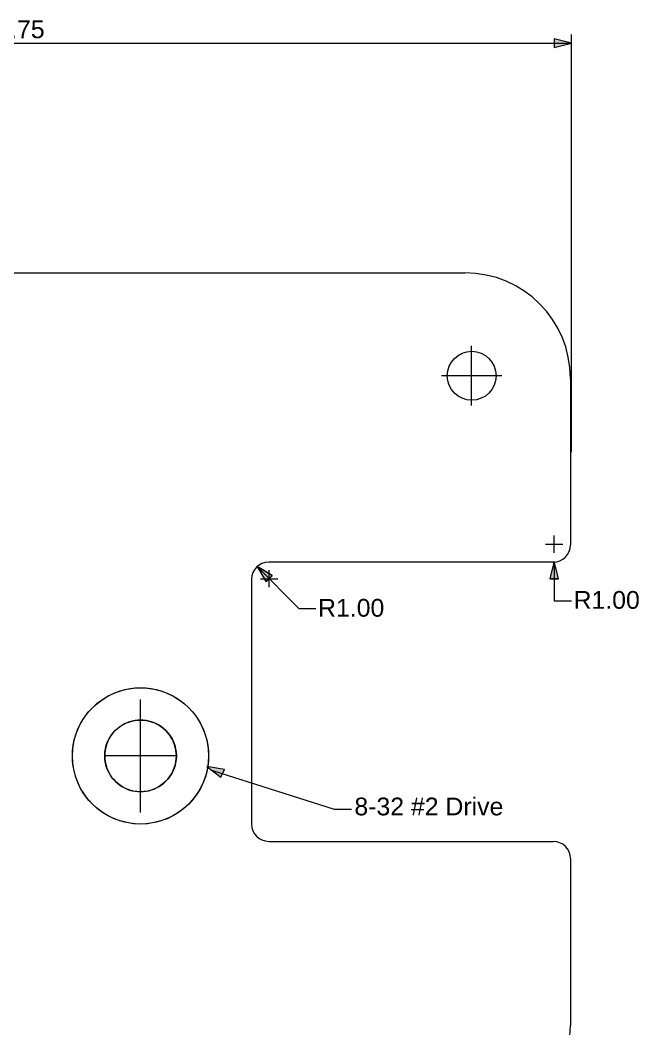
# Model space of a CAD drawing. Header units: inches. Extents: x -6.6 to 9.3, y -8.7 to 9.
# Drawn here: x 7.118 to 8.998, y 5.481 to 8.545 of the extents above; entities that cross this region are included whole.
import ezdxf

# ---------------------------------------------------------------- set-up
doc = ezdxf.new("R2010")
doc.units = ezdxf.units.IN
doc.header["$MEASUREMENT"] = 0
doc.layers.add('$DDT_AUDIT_GENERATED_(989)', color=7, linetype='Continuous')

# ---------------------------------------------------------------- blocks, each defined once
blk = doc.blocks.new('block 186')
at = {"layer": '$DDT_AUDIT_GENERATED_(989)', "color": 5, "lineweight": 5, "true_color": 0x0000ff}
blk.add_lwpolyline([(7.8379, 6.8854), (7.9646, 6.7573)], dxfattribs=at)
blk = doc.blocks.new('block 187')
at = {"layer": '$DDT_AUDIT_GENERATED_(989)', "color": 5, "lineweight": 5, "true_color": 0x0000ff}
blk.add_lwpolyline([(7.9646, 6.7573), (8.0169, 6.7573)], dxfattribs=at)
blk = doc.blocks.new('block 188')
at = {"layer": '$DDT_AUDIT_GENERATED_(989)', "color": 5, "lineweight": 5, "true_color": 0x0000ff}
blk.add_lwpolyline([(7.8485, 6.8483), (7.9008, 6.8483)], dxfattribs=at)
blk = doc.blocks.new('block 189')
at = {"layer": '$DDT_AUDIT_GENERATED_(989)', "color": 5, "lineweight": 5, "true_color": 0x0000ff}
blk.add_lwpolyline([(7.8746, 6.8221), (7.8746, 6.8744)], dxfattribs=at)
blk = doc.blocks.new('block 190')
at = {"layer": '$DDT_AUDIT_GENERATED_(989)', "lineweight": 0}
blk.add_lwpolyline([(7.8379, 6.8854), (7.8653, 6.839), (7.8839, 6.8574), (7.8379, 6.8854)], dxfattribs=at)
blk = doc.blocks.new('block 191')
at = {"layer": '$DDT_AUDIT_GENERATED_(989)', "true_color": 0x0000ff}
h = blk.add_hatch(color=5, dxfattribs=at)
h.dxf.hatch_style = 2
h.paths.add_polyline_path([(7.8379, 6.885), (7.8651, 6.8396), (7.8839, 6.8578)])
at = {"layer": '$DDT_AUDIT_GENERATED_(989)', "lineweight": 0}
blk.add_lwpolyline([(7.8379, 6.885), (7.8651, 6.8396), (7.8839, 6.8578), (7.8379, 6.885), (7.8379, 6.885)], dxfattribs=at)
blk = doc.blocks.new('block 193')
at = {"layer": '$DDT_AUDIT_GENERATED_(989)', "color": 5, "true_color": 0x0000ff, "insert": (8.0234, 6.7321), "char_height": 0.053966, "attachment_point": 7}
blk.add_mtext('\\fArial|b0|i0|c0|p34;\\W1;R1.00', dxfattribs=at)
blk = doc.blocks.new('block 192')
at = {"layer": '$DDT_AUDIT_GENERATED_(989)'}
blk.add_blockref('block 193', (0, 0), dxfattribs=at)
blk = doc.blocks.new('block 185')
at = {"layer": '$DDT_AUDIT_GENERATED_(989)'}
for name in ['block 186', 'block 190', 'block 191', 'block 189', 'block 188', 'block 192', 'block 187']:
    blk.add_blockref(name, (0, 0), dxfattribs=at)
blk = doc.blocks.new('block 196')
at = {"layer": '$DDT_AUDIT_GENERATED_(989)', "color": 5, "lineweight": 5, "true_color": 0x0000ff}
blk.add_lwpolyline([(8.793, 7.2324), (8.793, 8.5014)], dxfattribs=at)
blk = doc.blocks.new('block 197')
at = {"layer": '$DDT_AUDIT_GENERATED_(989)', "color": 5, "lineweight": 5, "true_color": 0x0000ff}
blk.add_lwpolyline([(5.4055, 8.4752), (8.793, 8.4752)], dxfattribs=at)
blk = doc.blocks.new('block 200')
at = {"layer": '$DDT_AUDIT_GENERATED_(989)', "lineweight": 0}
blk.add_lwpolyline([(8.793, 8.4752), (8.7407, 8.4883), (8.7407, 8.4621), (8.793, 8.4752)], dxfattribs=at)
blk = doc.blocks.new('block 201')
at = {"layer": '$DDT_AUDIT_GENERATED_(989)', "true_color": 0x0000ff}
h = blk.add_hatch(color=5, dxfattribs=at)
h.dxf.hatch_style = 2
h.paths.add_polyline_path([(8.793, 8.4747), (8.7404, 8.4877), (8.7404, 8.4618)])
at = {"layer": '$DDT_AUDIT_GENERATED_(989)', "lineweight": 0}
blk.add_lwpolyline([(8.793, 8.4747), (8.7404, 8.4877), (8.7404, 8.4618), (8.793, 8.4747), (8.793, 8.4747)], dxfattribs=at)
blk = doc.blocks.new('block 203')
at = {"layer": '$DDT_AUDIT_GENERATED_(989)', "color": 5, "true_color": 0x0000ff, "insert": (7.004, 8.4892), "char_height": 0.053966, "attachment_point": 7}
blk.add_mtext('\\fArial|b0|i0|c0|p34;\\W1;64.75', dxfattribs=at)
blk = doc.blocks.new('block 202')
at = {"layer": '$DDT_AUDIT_GENERATED_(989)'}
blk.add_blockref('block 203', (0, 0), dxfattribs=at)
blk = doc.blocks.new('block 194')
at = {"layer": '$DDT_AUDIT_GENERATED_(989)'}
for name in ['block 202', 'block 201', 'block 200', 'block 196', 'block 197']:
    blk.add_blockref(name, (0, 0), dxfattribs=at)
blk = doc.blocks.new('block 234')
at = {"layer": '$DDT_AUDIT_GENERATED_(989)', "color": 5, "lineweight": 5, "true_color": 0x0000ff}
blk.add_lwpolyline([(8.7407, 6.9006), (8.7407, 6.7814)], dxfattribs=at)
blk = doc.blocks.new('block 235')
at = {"layer": '$DDT_AUDIT_GENERATED_(989)', "color": 5, "lineweight": 5, "true_color": 0x0000ff}
blk.add_lwpolyline([(8.7407, 6.7814), (8.793, 6.7814)], dxfattribs=at)
blk = doc.blocks.new('block 236')
at = {"layer": '$DDT_AUDIT_GENERATED_(989)', "color": 5, "lineweight": 5, "true_color": 0x0000ff}
blk.add_lwpolyline([(8.7145, 6.9529), (8.7669, 6.9529)], dxfattribs=at)
blk = doc.blocks.new('block 237')
at = {"layer": '$DDT_AUDIT_GENERATED_(989)', "color": 5, "lineweight": 5, "true_color": 0x0000ff}
blk.add_lwpolyline([(8.7407, 6.9267), (8.7407, 6.979)], dxfattribs=at)
blk = doc.blocks.new('block 238')
at = {"layer": '$DDT_AUDIT_GENERATED_(989)', "lineweight": 0}
blk.add_lwpolyline([(8.7407, 6.9006), (8.7276, 6.8483), (8.7538, 6.8483), (8.7407, 6.9006)], dxfattribs=at)
blk = doc.blocks.new('block 239')
at = {"layer": '$DDT_AUDIT_GENERATED_(989)', "true_color": 0x0000ff}
h = blk.add_hatch(color=5, dxfattribs=at)
h.dxf.hatch_style = 2
h.paths.add_polyline_path([(8.7404, 6.9006), (8.7274, 6.8487), (8.754, 6.8487)])
at = {"layer": '$DDT_AUDIT_GENERATED_(989)', "lineweight": 0}
blk.add_lwpolyline([(8.7404, 6.9006), (8.7274, 6.8487), (8.754, 6.8487), (8.7404, 6.9006), (8.7404, 6.9006)], dxfattribs=at)
blk = doc.blocks.new('block 241')
at = {"layer": '$DDT_AUDIT_GENERATED_(989)', "color": 5, "true_color": 0x0000ff, "insert": (8.7995, 6.7561), "char_height": 0.053966, "attachment_point": 7}
blk.add_mtext('\\fArial|b0|i0|c0|p34;\\W1;R1.00', dxfattribs=at)
blk = doc.blocks.new('block 240')
at = {"layer": '$DDT_AUDIT_GENERATED_(989)'}
blk.add_blockref('block 241', (0, 0), dxfattribs=at)
blk = doc.blocks.new('block 233')
at = {"layer": '$DDT_AUDIT_GENERATED_(989)'}
for name in ['block 237', 'block 236', 'block 239', 'block 238', 'block 234', 'block 240', 'block 235']:
    blk.add_blockref(name, (0, 0), dxfattribs=at)
blk = doc.blocks.new('block 259')
at = {"layer": '$DDT_AUDIT_GENERATED_(989)', "color": 5, "lineweight": 5, "true_color": 0x0000ff}
blk.add_lwpolyline([(7.7023, 6.266), (8.0721, 6.1483)], dxfattribs=at)
blk = doc.blocks.new('block 260')
at = {"layer": '$DDT_AUDIT_GENERATED_(989)', "color": 5, "lineweight": 5, "true_color": 0x0000ff}
blk.add_lwpolyline([(8.0721, 6.1483), (8.1244, 6.1483)], dxfattribs=at)
blk = doc.blocks.new('block 261')
at = {"layer": '$DDT_AUDIT_GENERATED_(989)', "lineweight": 0}
blk.add_lwpolyline([(7.6856, 6.278), (7.7282, 6.245), (7.7387, 6.269), (7.6856, 6.278)], dxfattribs=at)
blk = doc.blocks.new('block 262')
at = {"layer": '$DDT_AUDIT_GENERATED_(989)', "true_color": 0x0000ff}
h = blk.add_hatch(color=5, dxfattribs=at)
h.dxf.hatch_style = 2
h.paths.add_polyline_path([(7.6854, 6.2777), (7.7282, 6.2453), (7.7386, 6.2686)])
at = {"layer": '$DDT_AUDIT_GENERATED_(989)', "lineweight": 0}
blk.add_lwpolyline([(7.6854, 6.2777), (7.7282, 6.2453), (7.7386, 6.2686), (7.6854, 6.2777), (7.6854, 6.2777)], dxfattribs=at)
blk = doc.blocks.new('block 263')
at = {"layer": '$DDT_AUDIT_GENERATED_(989)', "color": 5, "true_color": 0x0000ff, "insert": (8.1337, 6.1287), "char_height": 0.053966, "attachment_point": 7}
blk.add_mtext('\\fArial|b0|i0|c0|p34;\\W1;8-32 #2 Drive', dxfattribs=at)
blk = doc.blocks.new('block 258')
at = {"layer": '$DDT_AUDIT_GENERATED_(989)'}
for name in ['block 262', 'block 261', 'block 259', 'block 263', 'block 260']:
    blk.add_blockref(name, (0, 0), dxfattribs=at)
blk = doc.blocks.new('block 266')
at = {"layer": '$DDT_AUDIT_GENERATED_(989)', "color": 7, "lineweight": 9, "true_color": 0xffffff}
blk.add_open_spline([(7.5928, 6.31), (7.5929, 6.2872), (7.5856, 6.2645), (7.572, 6.2461), (7.5585, 6.2277), (7.5387, 6.2135), (7.5172, 6.2065), (7.4956, 6.1994), (7.4723, 6.1995), (7.4509, 6.2064), (7.4294, 6.2134), (7.4098, 6.2273), (7.3963, 6.2457), (7.3827, 6.2642), (7.3753, 6.2872), (7.3752, 6.31), (7.3752, 6.3329), (7.3825, 6.3555), (7.396, 6.3739), (7.4096, 6.3924), (7.4293, 6.4066), (7.4509, 6.4136), (7.4724, 6.4207), (7.4957, 6.4206), (7.5171, 6.4136), (7.5386, 6.4067), (7.5582, 6.3928), (7.5717, 6.3743), (7.5853, 6.3559), (7.5927, 6.3329), (7.5928, 6.31)], degree=3, knots=[0, 0, 0, 0, 1, 1, 1, 2, 2, 2, 3, 3, 3, 4, 4, 4, 5, 5, 5, 6, 6, 6, 7, 7, 7, 8, 8, 8, 9, 9, 9, 10, 10, 10, 10], dxfattribs=at)
blk = doc.blocks.new('block 265')
at = {"layer": '$DDT_AUDIT_GENERATED_(989)'}
blk.add_blockref('block 266', (0, 0), dxfattribs=at)
blk = doc.blocks.new('block 268')
at = {"layer": '$DDT_AUDIT_GENERATED_(989)', "color": 7, "lineweight": 9, "true_color": 0xffffff}
blk.add_lwpolyline([(7.5928, 6.31), (7.5928, 6.31)], dxfattribs=at)
blk = doc.blocks.new('block 267')
at = {"layer": '$DDT_AUDIT_GENERATED_(989)'}
blk.add_blockref('block 268', (0, 0), dxfattribs=at)
blk = doc.blocks.new('block 270')
at = {"layer": '$DDT_AUDIT_GENERATED_(989)', "color": 7, "lineweight": 9, "true_color": 0xffffff}
blk.add_open_spline([(7.5928, 6.31), (7.5929, 6.2872), (7.5856, 6.2645), (7.572, 6.2461), (7.5585, 6.2277), (7.5387, 6.2135), (7.5172, 6.2065), (7.4956, 6.1994), (7.4723, 6.1995), (7.4509, 6.2064), (7.4294, 6.2134), (7.4098, 6.2273), (7.3963, 6.2457), (7.3827, 6.2642), (7.3753, 6.2872), (7.3752, 6.31), (7.3752, 6.3329), (7.3825, 6.3555), (7.396, 6.3739), (7.4096, 6.3924), (7.4293, 6.4066), (7.4509, 6.4136), (7.4724, 6.4207), (7.4957, 6.4206), (7.5171, 6.4136), (7.5386, 6.4067), (7.5582, 6.3928), (7.5717, 6.3743), (7.5853, 6.3559), (7.5927, 6.3329), (7.5928, 6.31)], degree=3, knots=[0, 0, 0, 0, 1, 1, 1, 2, 2, 2, 3, 3, 3, 4, 4, 4, 5, 5, 5, 6, 6, 6, 7, 7, 7, 8, 8, 8, 9, 9, 9, 10, 10, 10, 10], dxfattribs=at)
blk = doc.blocks.new('block 269')
at = {"layer": '$DDT_AUDIT_GENERATED_(989)'}
blk.add_blockref('block 270', (0, 0), dxfattribs=at)
blk = doc.blocks.new('block 272')
at = {"layer": '$DDT_AUDIT_GENERATED_(989)', "color": 7, "lineweight": 9, "true_color": 0xffffff}
blk.add_open_spline([(7.6909, 6.31), (7.6908, 6.3535), (7.6767, 6.3973), (7.6509, 6.4324), (7.6252, 6.4675), (7.5878, 6.4939), (7.547, 6.5072), (7.5062, 6.5204), (7.4619, 6.5206), (7.421, 6.5071), (7.38, 6.4937), (7.3424, 6.4667), (7.3166, 6.4317), (7.2908, 6.3966), (7.2769, 6.3535), (7.2771, 6.31), (7.2772, 6.2666), (7.2914, 6.2228), (7.3171, 6.1877), (7.3428, 6.1526), (7.3802, 6.1262), (7.421, 6.1129), (7.4618, 6.0997), (7.5061, 6.0995), (7.547, 6.1129), (7.588, 6.1263), (7.6257, 6.1534), (7.6514, 6.1884), (7.6772, 6.2235), (7.6911, 6.2666), (7.6909, 6.31)], degree=3, knots=[0, 0, 0, 0, 1, 1, 1, 2, 2, 2, 3, 3, 3, 4, 4, 4, 5, 5, 5, 6, 6, 6, 7, 7, 7, 8, 8, 8, 9, 9, 9, 10, 10, 10, 10], dxfattribs=at)
blk = doc.blocks.new('block 271')
at = {"layer": '$DDT_AUDIT_GENERATED_(989)'}
blk.add_blockref('block 272', (0, 0), dxfattribs=at)
blk = doc.blocks.new('block 274')
at = {"layer": '$DDT_AUDIT_GENERATED_(989)', "color": 7, "lineweight": 9, "true_color": 0xffffff}
blk.add_lwpolyline([(7.6909, 6.31), (7.6909, 6.31)], dxfattribs=at)
blk = doc.blocks.new('block 273')
at = {"layer": '$DDT_AUDIT_GENERATED_(989)'}
blk.add_blockref('block 274', (0, 0), dxfattribs=at)
blk = doc.blocks.new('block 276')
at = {"layer": '$DDT_AUDIT_GENERATED_(989)', "color": 7, "lineweight": 9, "true_color": 0xffffff}
blk.add_open_spline([(7.6909, 6.31), (7.6908, 6.3535), (7.6767, 6.3973), (7.6509, 6.4324), (7.6252, 6.4675), (7.5878, 6.4939), (7.547, 6.5072), (7.5062, 6.5204), (7.4619, 6.5206), (7.421, 6.5071), (7.38, 6.4937), (7.3424, 6.4667), (7.3166, 6.4317), (7.2908, 6.3966), (7.2769, 6.3535), (7.2771, 6.31), (7.2772, 6.2666), (7.2914, 6.2228), (7.3171, 6.1877), (7.3428, 6.1526), (7.3802, 6.1262), (7.421, 6.1129), (7.4618, 6.0997), (7.5061, 6.0995), (7.547, 6.1129), (7.588, 6.1263), (7.6257, 6.1534), (7.6514, 6.1884), (7.6772, 6.2235), (7.6911, 6.2666), (7.6909, 6.31)], degree=3, knots=[0, 0, 0, 0, 1, 1, 1, 2, 2, 2, 3, 3, 3, 4, 4, 4, 5, 5, 5, 6, 6, 6, 7, 7, 7, 8, 8, 8, 9, 9, 9, 10, 10, 10, 10], dxfattribs=at)
blk = doc.blocks.new('block 275')
at = {"layer": '$DDT_AUDIT_GENERATED_(989)'}
blk.add_blockref('block 276', (0, 0), dxfattribs=at)
blk = doc.blocks.new('block 278')
at = {"layer": '$DDT_AUDIT_GENERATED_(989)', "color": 7, "lineweight": 9, "true_color": 0xffffff}
blk.add_open_spline([(7.6909, 6.31), (7.6908, 6.3535), (7.6767, 6.3973), (7.6509, 6.4324), (7.6252, 6.4675), (7.5878, 6.4939), (7.547, 6.5072), (7.5062, 6.5204), (7.4619, 6.5206), (7.421, 6.5071), (7.38, 6.4937), (7.3424, 6.4667), (7.3166, 6.4317), (7.2908, 6.3966), (7.2769, 6.3535), (7.2771, 6.31), (7.2772, 6.2666), (7.2914, 6.2228), (7.3171, 6.1877), (7.3428, 6.1526), (7.3802, 6.1262), (7.421, 6.1129), (7.4618, 6.0997), (7.5061, 6.0995), (7.547, 6.1129), (7.588, 6.1263), (7.6257, 6.1534), (7.6514, 6.1884), (7.6772, 6.2235), (7.6911, 6.2666), (7.6909, 6.31)], degree=3, knots=[0, 0, 0, 0, 1, 1, 1, 2, 2, 2, 3, 3, 3, 4, 4, 4, 5, 5, 5, 6, 6, 6, 7, 7, 7, 8, 8, 8, 9, 9, 9, 10, 10, 10, 10], dxfattribs=at)
blk = doc.blocks.new('block 277')
at = {"layer": '$DDT_AUDIT_GENERATED_(989)'}
blk.add_blockref('block 278', (0, 0), dxfattribs=at)
blk = doc.blocks.new('block 280')
at = {"layer": '$DDT_AUDIT_GENERATED_(989)', "color": 7, "lineweight": 9, "true_color": 0xffffff}
blk.add_open_spline([(7.5928, 6.31), (7.5929, 6.2872), (7.5856, 6.2645), (7.572, 6.2461), (7.5585, 6.2277), (7.5387, 6.2135), (7.5172, 6.2065), (7.4956, 6.1994), (7.4723, 6.1995), (7.4509, 6.2064), (7.4294, 6.2134), (7.4098, 6.2273), (7.3963, 6.2457), (7.3827, 6.2642), (7.3753, 6.2872), (7.3752, 6.31), (7.3752, 6.3329), (7.3825, 6.3555), (7.396, 6.3739), (7.4096, 6.3924), (7.4293, 6.4066), (7.4509, 6.4136), (7.4724, 6.4207), (7.4957, 6.4206), (7.5171, 6.4136), (7.5386, 6.4067), (7.5582, 6.3928), (7.5717, 6.3743), (7.5853, 6.3559), (7.5927, 6.3329), (7.5928, 6.31)], degree=3, knots=[0, 0, 0, 0, 1, 1, 1, 2, 2, 2, 3, 3, 3, 4, 4, 4, 5, 5, 5, 6, 6, 6, 7, 7, 7, 8, 8, 8, 9, 9, 9, 10, 10, 10, 10], dxfattribs=at)
blk = doc.blocks.new('block 279')
at = {"layer": '$DDT_AUDIT_GENERATED_(989)'}
blk.add_blockref('block 280', (0, 0), dxfattribs=at)
blk = doc.blocks.new('block 282')
at = {"layer": '$DDT_AUDIT_GENERATED_(989)', "color": 7, "lineweight": 9, "true_color": 0xffffff}
blk.add_lwpolyline([(7.5928, 6.31), (7.5928, 6.31)], dxfattribs=at)
blk = doc.blocks.new('block 281')
at = {"layer": '$DDT_AUDIT_GENERATED_(989)'}
blk.add_blockref('block 282', (0, 0), dxfattribs=at)
blk = doc.blocks.new('block 284')
at = {"layer": '$DDT_AUDIT_GENERATED_(989)', "color": 7, "lineweight": 9, "true_color": 0xffffff}
blk.add_lwpolyline([(7.6909, 6.31), (7.6909, 6.31)], dxfattribs=at)
blk = doc.blocks.new('block 283')
at = {"layer": '$DDT_AUDIT_GENERATED_(989)'}
blk.add_blockref('block 284', (0, 0), dxfattribs=at)
blk = doc.blocks.new('block 286')
at = {"layer": '$DDT_AUDIT_GENERATED_(989)', "color": 7, "lineweight": 9, "true_color": 0xffffff}
blk.add_open_spline([(7.5928, 6.31), (7.5929, 6.2872), (7.5856, 6.2645), (7.572, 6.2461), (7.5585, 6.2277), (7.5387, 6.2135), (7.5172, 6.2065), (7.4956, 6.1994), (7.4723, 6.1995), (7.4509, 6.2064), (7.4294, 6.2134), (7.4098, 6.2273), (7.3963, 6.2457), (7.3827, 6.2642), (7.3753, 6.2872), (7.3752, 6.31), (7.3752, 6.3329), (7.3825, 6.3555), (7.396, 6.3739), (7.4096, 6.3924), (7.4293, 6.4066), (7.4509, 6.4136), (7.4724, 6.4207), (7.4957, 6.4206), (7.5171, 6.4136), (7.5386, 6.4067), (7.5582, 6.3928), (7.5717, 6.3743), (7.5853, 6.3559), (7.5927, 6.3329), (7.5928, 6.31)], degree=3, knots=[0, 0, 0, 0, 1, 1, 1, 2, 2, 2, 3, 3, 3, 4, 4, 4, 5, 5, 5, 6, 6, 6, 7, 7, 7, 8, 8, 8, 9, 9, 9, 10, 10, 10, 10], dxfattribs=at)
blk = doc.blocks.new('block 285')
at = {"layer": '$DDT_AUDIT_GENERATED_(989)'}
blk.add_blockref('block 286', (0, 0), dxfattribs=at)
blk = doc.blocks.new('block 288')
at = {"layer": '$DDT_AUDIT_GENERATED_(989)', "color": 7, "lineweight": 9, "true_color": 0xffffff}
blk.add_lwpolyline([(7.572, 6.2461), (7.572, 6.2461)], dxfattribs=at)
blk = doc.blocks.new('block 287')
at = {"layer": '$DDT_AUDIT_GENERATED_(989)'}
blk.add_blockref('block 288', (0, 0), dxfattribs=at)
blk = doc.blocks.new('block 290')
at = {"layer": '$DDT_AUDIT_GENERATED_(989)', "color": 7, "lineweight": 9, "true_color": 0xffffff}
blk.add_lwpolyline([(7.5172, 6.2065), (7.5172, 6.2065)], dxfattribs=at)
blk = doc.blocks.new('block 289')
at = {"layer": '$DDT_AUDIT_GENERATED_(989)'}
blk.add_blockref('block 290', (0, 0), dxfattribs=at)
blk = doc.blocks.new('block 292')
at = {"layer": '$DDT_AUDIT_GENERATED_(989)', "color": 7, "lineweight": 9, "true_color": 0xffffff}
blk.add_lwpolyline([(7.4509, 6.2064), (7.4509, 6.2064)], dxfattribs=at)
blk = doc.blocks.new('block 291')
at = {"layer": '$DDT_AUDIT_GENERATED_(989)'}
blk.add_blockref('block 292', (0, 0), dxfattribs=at)
blk = doc.blocks.new('block 294')
at = {"layer": '$DDT_AUDIT_GENERATED_(989)', "color": 7, "lineweight": 9, "true_color": 0xffffff}
blk.add_lwpolyline([(7.3963, 6.2457), (7.3963, 6.2457)], dxfattribs=at)
blk = doc.blocks.new('block 293')
at = {"layer": '$DDT_AUDIT_GENERATED_(989)'}
blk.add_blockref('block 294', (0, 0), dxfattribs=at)
blk = doc.blocks.new('block 296')
at = {"layer": '$DDT_AUDIT_GENERATED_(989)', "color": 7, "lineweight": 9, "true_color": 0xffffff}
blk.add_lwpolyline([(7.3752, 6.31), (7.3752, 6.31)], dxfattribs=at)
blk = doc.blocks.new('block 295')
at = {"layer": '$DDT_AUDIT_GENERATED_(989)'}
blk.add_blockref('block 296', (0, 0), dxfattribs=at)
blk = doc.blocks.new('block 298')
at = {"layer": '$DDT_AUDIT_GENERATED_(989)', "color": 7, "lineweight": 9, "true_color": 0xffffff}
blk.add_lwpolyline([(7.396, 6.3739), (7.396, 6.3739)], dxfattribs=at)
blk = doc.blocks.new('block 297')
at = {"layer": '$DDT_AUDIT_GENERATED_(989)'}
blk.add_blockref('block 298', (0, 0), dxfattribs=at)
blk = doc.blocks.new('block 300')
at = {"layer": '$DDT_AUDIT_GENERATED_(989)', "color": 7, "lineweight": 9, "true_color": 0xffffff}
blk.add_lwpolyline([(7.4509, 6.4136), (7.4509, 6.4136)], dxfattribs=at)
blk = doc.blocks.new('block 299')
at = {"layer": '$DDT_AUDIT_GENERATED_(989)'}
blk.add_blockref('block 300', (0, 0), dxfattribs=at)
blk = doc.blocks.new('block 302')
at = {"layer": '$DDT_AUDIT_GENERATED_(989)', "color": 7, "lineweight": 9, "true_color": 0xffffff}
blk.add_lwpolyline([(7.5171, 6.4136), (7.5171, 6.4136)], dxfattribs=at)
blk = doc.blocks.new('block 301')
at = {"layer": '$DDT_AUDIT_GENERATED_(989)'}
blk.add_blockref('block 302', (0, 0), dxfattribs=at)
blk = doc.blocks.new('block 304')
at = {"layer": '$DDT_AUDIT_GENERATED_(989)', "color": 7, "lineweight": 9, "true_color": 0xffffff}
blk.add_lwpolyline([(7.5717, 6.3743), (7.5717, 6.3743)], dxfattribs=at)
blk = doc.blocks.new('block 303')
at = {"layer": '$DDT_AUDIT_GENERATED_(989)'}
blk.add_blockref('block 304', (0, 0), dxfattribs=at)
blk = doc.blocks.new('block 306')
at = {"layer": '$DDT_AUDIT_GENERATED_(989)', "color": 7, "lineweight": 9, "true_color": 0xffffff}
blk.add_open_spline([(7.6909, 6.31), (7.6908, 6.3535), (7.6767, 6.3973), (7.6509, 6.4324), (7.6252, 6.4675), (7.5878, 6.4939), (7.547, 6.5072), (7.5062, 6.5204), (7.4619, 6.5206), (7.421, 6.5071), (7.38, 6.4937), (7.3424, 6.4667), (7.3166, 6.4317), (7.2908, 6.3966), (7.2769, 6.3535), (7.2771, 6.31), (7.2772, 6.2666), (7.2914, 6.2228), (7.3171, 6.1877), (7.3428, 6.1526), (7.3802, 6.1262), (7.421, 6.1129), (7.4618, 6.0997), (7.5061, 6.0995), (7.547, 6.1129), (7.588, 6.1263), (7.6257, 6.1534), (7.6514, 6.1884), (7.6772, 6.2235), (7.6911, 6.2666), (7.6909, 6.31)], degree=3, knots=[0, 0, 0, 0, 1, 1, 1, 2, 2, 2, 3, 3, 3, 4, 4, 4, 5, 5, 5, 6, 6, 6, 7, 7, 7, 8, 8, 8, 9, 9, 9, 10, 10, 10, 10], dxfattribs=at)
blk = doc.blocks.new('block 305')
at = {"layer": '$DDT_AUDIT_GENERATED_(989)'}
blk.add_blockref('block 306', (0, 0), dxfattribs=at)
blk = doc.blocks.new('block 308')
at = {"layer": '$DDT_AUDIT_GENERATED_(989)', "color": 7, "lineweight": 9, "true_color": 0xffffff}
blk.add_lwpolyline([(7.6509, 6.4324), (7.6509, 6.4324)], dxfattribs=at)
blk = doc.blocks.new('block 307')
at = {"layer": '$DDT_AUDIT_GENERATED_(989)'}
blk.add_blockref('block 308', (0, 0), dxfattribs=at)
blk = doc.blocks.new('block 310')
at = {"layer": '$DDT_AUDIT_GENERATED_(989)', "color": 7, "lineweight": 9, "true_color": 0xffffff}
blk.add_lwpolyline([(7.547, 6.5072), (7.547, 6.5072)], dxfattribs=at)
blk = doc.blocks.new('block 309')
at = {"layer": '$DDT_AUDIT_GENERATED_(989)'}
blk.add_blockref('block 310', (0, 0), dxfattribs=at)
blk = doc.blocks.new('block 312')
at = {"layer": '$DDT_AUDIT_GENERATED_(989)', "color": 7, "lineweight": 9, "true_color": 0xffffff}
blk.add_lwpolyline([(7.421, 6.5071), (7.421, 6.5071)], dxfattribs=at)
blk = doc.blocks.new('block 311')
at = {"layer": '$DDT_AUDIT_GENERATED_(989)'}
blk.add_blockref('block 312', (0, 0), dxfattribs=at)
blk = doc.blocks.new('block 314')
at = {"layer": '$DDT_AUDIT_GENERATED_(989)', "color": 7, "lineweight": 9, "true_color": 0xffffff}
blk.add_lwpolyline([(7.3166, 6.4317), (7.3166, 6.4317)], dxfattribs=at)
blk = doc.blocks.new('block 313')
at = {"layer": '$DDT_AUDIT_GENERATED_(989)'}
blk.add_blockref('block 314', (0, 0), dxfattribs=at)
blk = doc.blocks.new('block 316')
at = {"layer": '$DDT_AUDIT_GENERATED_(989)', "color": 7, "lineweight": 9, "true_color": 0xffffff}
blk.add_lwpolyline([(7.2771, 6.31), (7.2771, 6.31)], dxfattribs=at)
blk = doc.blocks.new('block 315')
at = {"layer": '$DDT_AUDIT_GENERATED_(989)'}
blk.add_blockref('block 316', (0, 0), dxfattribs=at)
blk = doc.blocks.new('block 318')
at = {"layer": '$DDT_AUDIT_GENERATED_(989)', "color": 7, "lineweight": 9, "true_color": 0xffffff}
blk.add_lwpolyline([(7.3171, 6.1877), (7.3171, 6.1877)], dxfattribs=at)
blk = doc.blocks.new('block 317')
at = {"layer": '$DDT_AUDIT_GENERATED_(989)'}
blk.add_blockref('block 318', (0, 0), dxfattribs=at)
blk = doc.blocks.new('block 320')
at = {"layer": '$DDT_AUDIT_GENERATED_(989)', "color": 7, "lineweight": 9, "true_color": 0xffffff}
blk.add_lwpolyline([(7.421, 6.1129), (7.421, 6.1129)], dxfattribs=at)
blk = doc.blocks.new('block 319')
at = {"layer": '$DDT_AUDIT_GENERATED_(989)'}
blk.add_blockref('block 320', (0, 0), dxfattribs=at)
blk = doc.blocks.new('block 322')
at = {"layer": '$DDT_AUDIT_GENERATED_(989)', "color": 7, "lineweight": 9, "true_color": 0xffffff}
blk.add_lwpolyline([(7.547, 6.1129), (7.547, 6.1129)], dxfattribs=at)
blk = doc.blocks.new('block 321')
at = {"layer": '$DDT_AUDIT_GENERATED_(989)'}
blk.add_blockref('block 322', (0, 0), dxfattribs=at)
blk = doc.blocks.new('block 324')
at = {"layer": '$DDT_AUDIT_GENERATED_(989)', "color": 7, "lineweight": 9, "true_color": 0xffffff}
blk.add_lwpolyline([(7.6514, 6.1884), (7.6514, 6.1884)], dxfattribs=at)
blk = doc.blocks.new('block 323')
at = {"layer": '$DDT_AUDIT_GENERATED_(989)'}
blk.add_blockref('block 324', (0, 0), dxfattribs=at)
blk = doc.blocks.new('block 326')
at = {"layer": '$DDT_AUDIT_GENERATED_(989)', "color": 7, "lineweight": 9, "true_color": 0xffffff}
blk.add_lwpolyline([(7.572, 6.2461), (7.572, 6.2461)], dxfattribs=at)
blk = doc.blocks.new('block 325')
at = {"layer": '$DDT_AUDIT_GENERATED_(989)'}
blk.add_blockref('block 326', (0, 0), dxfattribs=at)
blk = doc.blocks.new('block 328')
at = {"layer": '$DDT_AUDIT_GENERATED_(989)', "color": 7, "lineweight": 9, "true_color": 0xffffff}
blk.add_lwpolyline([(7.5172, 6.2065), (7.5172, 6.2065)], dxfattribs=at)
blk = doc.blocks.new('block 327')
at = {"layer": '$DDT_AUDIT_GENERATED_(989)'}
blk.add_blockref('block 328', (0, 0), dxfattribs=at)
blk = doc.blocks.new('block 330')
at = {"layer": '$DDT_AUDIT_GENERATED_(989)', "color": 7, "lineweight": 9, "true_color": 0xffffff}
blk.add_lwpolyline([(7.4509, 6.2064), (7.4509, 6.2064)], dxfattribs=at)
blk = doc.blocks.new('block 329')
at = {"layer": '$DDT_AUDIT_GENERATED_(989)'}
blk.add_blockref('block 330', (0, 0), dxfattribs=at)
blk = doc.blocks.new('block 332')
at = {"layer": '$DDT_AUDIT_GENERATED_(989)', "color": 7, "lineweight": 9, "true_color": 0xffffff}
blk.add_lwpolyline([(7.3963, 6.2457), (7.3963, 6.2457)], dxfattribs=at)
blk = doc.blocks.new('block 331')
at = {"layer": '$DDT_AUDIT_GENERATED_(989)'}
blk.add_blockref('block 332', (0, 0), dxfattribs=at)
blk = doc.blocks.new('block 334')
at = {"layer": '$DDT_AUDIT_GENERATED_(989)', "color": 7, "lineweight": 9, "true_color": 0xffffff}
blk.add_lwpolyline([(7.3752, 6.31), (7.3752, 6.31)], dxfattribs=at)
blk = doc.blocks.new('block 333')
at = {"layer": '$DDT_AUDIT_GENERATED_(989)'}
blk.add_blockref('block 334', (0, 0), dxfattribs=at)
blk = doc.blocks.new('block 336')
at = {"layer": '$DDT_AUDIT_GENERATED_(989)', "color": 7, "lineweight": 9, "true_color": 0xffffff}
blk.add_lwpolyline([(7.396, 6.3739), (7.396, 6.3739)], dxfattribs=at)
blk = doc.blocks.new('block 335')
at = {"layer": '$DDT_AUDIT_GENERATED_(989)'}
blk.add_blockref('block 336', (0, 0), dxfattribs=at)
blk = doc.blocks.new('block 338')
at = {"layer": '$DDT_AUDIT_GENERATED_(989)', "color": 7, "lineweight": 9, "true_color": 0xffffff}
blk.add_lwpolyline([(7.4509, 6.4136), (7.4509, 6.4136)], dxfattribs=at)
blk = doc.blocks.new('block 337')
at = {"layer": '$DDT_AUDIT_GENERATED_(989)'}
blk.add_blockref('block 338', (0, 0), dxfattribs=at)
blk = doc.blocks.new('block 340')
at = {"layer": '$DDT_AUDIT_GENERATED_(989)', "color": 7, "lineweight": 9, "true_color": 0xffffff}
blk.add_lwpolyline([(7.5171, 6.4136), (7.5171, 6.4136)], dxfattribs=at)
blk = doc.blocks.new('block 339')
at = {"layer": '$DDT_AUDIT_GENERATED_(989)'}
blk.add_blockref('block 340', (0, 0), dxfattribs=at)
blk = doc.blocks.new('block 342')
at = {"layer": '$DDT_AUDIT_GENERATED_(989)', "color": 7, "lineweight": 9, "true_color": 0xffffff}
blk.add_lwpolyline([(7.5717, 6.3743), (7.5717, 6.3743)], dxfattribs=at)
blk = doc.blocks.new('block 341')
at = {"layer": '$DDT_AUDIT_GENERATED_(989)'}
blk.add_blockref('block 342', (0, 0), dxfattribs=at)
blk = doc.blocks.new('block 344')
at = {"layer": '$DDT_AUDIT_GENERATED_(989)', "color": 7, "lineweight": 9, "true_color": 0xffffff}
blk.add_lwpolyline([(7.6509, 6.4324), (7.6509, 6.4324)], dxfattribs=at)
blk = doc.blocks.new('block 343')
at = {"layer": '$DDT_AUDIT_GENERATED_(989)'}
blk.add_blockref('block 344', (0, 0), dxfattribs=at)
blk = doc.blocks.new('block 346')
at = {"layer": '$DDT_AUDIT_GENERATED_(989)', "color": 7, "lineweight": 9, "true_color": 0xffffff}
blk.add_lwpolyline([(7.547, 6.5072), (7.547, 6.5072)], dxfattribs=at)
blk = doc.blocks.new('block 345')
at = {"layer": '$DDT_AUDIT_GENERATED_(989)'}
blk.add_blockref('block 346', (0, 0), dxfattribs=at)
blk = doc.blocks.new('block 348')
at = {"layer": '$DDT_AUDIT_GENERATED_(989)', "color": 7, "lineweight": 9, "true_color": 0xffffff}
blk.add_lwpolyline([(7.421, 6.5071), (7.421, 6.5071)], dxfattribs=at)
blk = doc.blocks.new('block 347')
at = {"layer": '$DDT_AUDIT_GENERATED_(989)'}
blk.add_blockref('block 348', (0, 0), dxfattribs=at)
blk = doc.blocks.new('block 350')
at = {"layer": '$DDT_AUDIT_GENERATED_(989)', "color": 7, "lineweight": 9, "true_color": 0xffffff}
blk.add_lwpolyline([(7.3166, 6.4317), (7.3166, 6.4317)], dxfattribs=at)
blk = doc.blocks.new('block 349')
at = {"layer": '$DDT_AUDIT_GENERATED_(989)'}
blk.add_blockref('block 350', (0, 0), dxfattribs=at)
blk = doc.blocks.new('block 352')
at = {"layer": '$DDT_AUDIT_GENERATED_(989)', "color": 7, "lineweight": 9, "true_color": 0xffffff}
blk.add_lwpolyline([(7.2771, 6.31), (7.2771, 6.31)], dxfattribs=at)
blk = doc.blocks.new('block 351')
at = {"layer": '$DDT_AUDIT_GENERATED_(989)'}
blk.add_blockref('block 352', (0, 0), dxfattribs=at)
blk = doc.blocks.new('block 354')
at = {"layer": '$DDT_AUDIT_GENERATED_(989)', "color": 7, "lineweight": 9, "true_color": 0xffffff}
blk.add_lwpolyline([(7.3171, 6.1877), (7.3171, 6.1877)], dxfattribs=at)
blk = doc.blocks.new('block 353')
at = {"layer": '$DDT_AUDIT_GENERATED_(989)'}
blk.add_blockref('block 354', (0, 0), dxfattribs=at)
blk = doc.blocks.new('block 356')
at = {"layer": '$DDT_AUDIT_GENERATED_(989)', "color": 7, "lineweight": 9, "true_color": 0xffffff}
blk.add_lwpolyline([(7.421, 6.1129), (7.421, 6.1129)], dxfattribs=at)
blk = doc.blocks.new('block 355')
at = {"layer": '$DDT_AUDIT_GENERATED_(989)'}
blk.add_blockref('block 356', (0, 0), dxfattribs=at)
blk = doc.blocks.new('block 358')
at = {"layer": '$DDT_AUDIT_GENERATED_(989)', "color": 7, "lineweight": 9, "true_color": 0xffffff}
blk.add_lwpolyline([(7.547, 6.1129), (7.547, 6.1129)], dxfattribs=at)
blk = doc.blocks.new('block 357')
at = {"layer": '$DDT_AUDIT_GENERATED_(989)'}
blk.add_blockref('block 358', (0, 0), dxfattribs=at)
blk = doc.blocks.new('block 360')
at = {"layer": '$DDT_AUDIT_GENERATED_(989)', "color": 7, "lineweight": 9, "true_color": 0xffffff}
blk.add_lwpolyline([(7.6514, 6.1884), (7.6514, 6.1884)], dxfattribs=at)
blk = doc.blocks.new('block 359')
at = {"layer": '$DDT_AUDIT_GENERATED_(989)'}
blk.add_blockref('block 360', (0, 0), dxfattribs=at)
blk = doc.blocks.new('block 362')
at = {"layer": '$DDT_AUDIT_GENERATED_(989)', "color": 7, "lineweight": 9, "true_color": 0xffffff}
blk.add_lwpolyline([(7.5928, 6.31), (7.3752, 6.31)], dxfattribs=at)
blk = doc.blocks.new('block 361')
at = {"layer": '$DDT_AUDIT_GENERATED_(989)'}
blk.add_blockref('block 362', (0, 0), dxfattribs=at)
blk = doc.blocks.new('block 364')
at = {"layer": '$DDT_AUDIT_GENERATED_(989)', "color": 7, "lineweight": 9, "true_color": 0xffffff}
blk.add_lwpolyline([(7.484, 6.2011), (7.484, 6.4189)], dxfattribs=at)
blk = doc.blocks.new('block 363')
at = {"layer": '$DDT_AUDIT_GENERATED_(989)'}
blk.add_blockref('block 364', (0, 0), dxfattribs=at)
blk = doc.blocks.new('block 426')
at = {"layer": '$DDT_AUDIT_GENERATED_(989)', "color": 7, "lineweight": 9, "true_color": 0xffffff}
blk.add_open_spline([(8.5642, 7.4647), (8.5642, 7.5057), (8.531, 7.539), (8.49, 7.539), (8.449, 7.539), (8.4157, 7.5057), (8.4157, 7.4647), (8.4157, 7.4237), (8.449, 7.3904), (8.49, 7.3904), (8.531, 7.3904), (8.5642, 7.4237), (8.5642, 7.4647)], degree=3, knots=[0, 0, 0, 0, 1, 1, 1, 2, 2, 2, 3, 3, 3, 4, 4, 4, 4], dxfattribs=at)
blk = doc.blocks.new('block 425')
at = {"layer": '$DDT_AUDIT_GENERATED_(989)'}
blk.add_blockref('block 426', (0, 0), dxfattribs=at)
blk = doc.blocks.new('block 434')
at = {"layer": '$DDT_AUDIT_GENERATED_(989)', "color": 7, "lineweight": 9, "true_color": 0xffffff}
blk.add_lwpolyline([(8.4892, 7.3741), (8.4892, 7.5553)], dxfattribs=at)
blk = doc.blocks.new('block 433')
at = {"layer": '$DDT_AUDIT_GENERATED_(989)'}
blk.add_blockref('block 434', (0, 0), dxfattribs=at)
blk = doc.blocks.new('block 436')
at = {"layer": '$DDT_AUDIT_GENERATED_(989)', "color": 7, "lineweight": 9, "true_color": 0xffffff}
blk.add_lwpolyline([(8.5814, 7.4647), (8.3985, 7.4647)], dxfattribs=at)
blk = doc.blocks.new('block 435')
at = {"layer": '$DDT_AUDIT_GENERATED_(989)'}
blk.add_blockref('block 436', (0, 0), dxfattribs=at)
blk = doc.blocks.new('block 438')
at = {"layer": '$DDT_AUDIT_GENERATED_(989)', "color": 7, "lineweight": 9, "true_color": 0xffffff}
blk.add_open_spline([(7.5928, 6.31), (7.5928, 6.3701), (7.5441, 6.4188), (7.484, 6.4188), (7.4239, 6.4188), (7.3752, 6.3701), (7.3752, 6.31), (7.3752, 6.2499), (7.4239, 6.2012), (7.484, 6.2012), (7.5441, 6.2012), (7.5928, 6.2499), (7.5928, 6.31)], degree=3, knots=[0, 0, 0, 0, 1, 1, 1, 2, 2, 2, 3, 3, 3, 4, 4, 4, 4], dxfattribs=at)
blk = doc.blocks.new('block 437')
at = {"layer": '$DDT_AUDIT_GENERATED_(989)'}
blk.add_blockref('block 438', (0, 0), dxfattribs=at)
blk = doc.blocks.new('block 444')
at = {"layer": '$DDT_AUDIT_GENERATED_(989)', "color": 7, "lineweight": 9, "true_color": 0xffffff}
blk.add_open_spline([(7.5928, 6.31), (7.5928, 6.3701), (7.5441, 6.4188), (7.484, 6.4188), (7.4239, 6.4188), (7.3752, 6.3701), (7.3752, 6.31), (7.3752, 6.2499), (7.4239, 6.2012), (7.484, 6.2012), (7.5441, 6.2012), (7.5928, 6.2499), (7.5928, 6.31)], degree=3, knots=[0, 0, 0, 0, 1, 1, 1, 2, 2, 2, 3, 3, 3, 4, 4, 4, 4], dxfattribs=at)
blk = doc.blocks.new('block 443')
at = {"layer": '$DDT_AUDIT_GENERATED_(989)'}
blk.add_blockref('block 444', (0, 0), dxfattribs=at)
blk = doc.blocks.new('block 446')
at = {"layer": '$DDT_AUDIT_GENERATED_(989)', "color": 7, "lineweight": 18, "true_color": 0xffffff}
blk.add_lwpolyline([(8.79, 7.4568), (8.79, 6.9509)], dxfattribs=at)
blk = doc.blocks.new('block 445')
at = {"layer": '$DDT_AUDIT_GENERATED_(989)'}
blk.add_blockref('block 446', (0, 0), dxfattribs=at)
blk = doc.blocks.new('block 448')
at = {"layer": '$DDT_AUDIT_GENERATED_(989)', "color": 7, "lineweight": 18, "true_color": 0xffffff}
blk.add_open_spline([(8.7378, 6.8986), (8.7666, 6.8986), (8.79, 6.922), (8.79, 6.9509)], degree=3, dxfattribs=at)
blk = doc.blocks.new('block 447')
at = {"layer": '$DDT_AUDIT_GENERATED_(989)'}
blk.add_blockref('block 448', (0, 0), dxfattribs=at)
blk = doc.blocks.new('block 450')
at = {"layer": '$DDT_AUDIT_GENERATED_(989)', "color": 7, "lineweight": 18, "true_color": 0xffffff}
blk.add_lwpolyline([(8.7378, 6.8986), (7.8733, 6.8986)], dxfattribs=at)
blk = doc.blocks.new('block 449')
at = {"layer": '$DDT_AUDIT_GENERATED_(989)'}
blk.add_blockref('block 450', (0, 0), dxfattribs=at)
blk = doc.blocks.new('block 452')
at = {"layer": '$DDT_AUDIT_GENERATED_(989)', "color": 7, "lineweight": 18, "true_color": 0xffffff}
blk.add_open_spline([(7.8733, 6.8986), (7.8444, 6.8986), (7.8211, 6.8753), (7.8211, 6.8464)], degree=3, dxfattribs=at)
blk = doc.blocks.new('block 451')
at = {"layer": '$DDT_AUDIT_GENERATED_(989)'}
blk.add_blockref('block 452', (0, 0), dxfattribs=at)
blk = doc.blocks.new('block 454')
at = {"layer": '$DDT_AUDIT_GENERATED_(989)', "color": 7, "lineweight": 18, "true_color": 0xffffff}
blk.add_lwpolyline([(7.8211, 6.8464), (7.8211, 6.1027)], dxfattribs=at)
blk = doc.blocks.new('block 453')
at = {"layer": '$DDT_AUDIT_GENERATED_(989)'}
blk.add_blockref('block 454', (0, 0), dxfattribs=at)
blk = doc.blocks.new('block 456')
at = {"layer": '$DDT_AUDIT_GENERATED_(989)', "color": 7, "lineweight": 18, "true_color": 0xffffff}
blk.add_open_spline([(7.8211, 6.1027), (7.8211, 6.0739), (7.8444, 6.0505), (7.8733, 6.0505)], degree=3, dxfattribs=at)
blk = doc.blocks.new('block 455')
at = {"layer": '$DDT_AUDIT_GENERATED_(989)'}
blk.add_blockref('block 456', (0, 0), dxfattribs=at)
blk = doc.blocks.new('block 458')
at = {"layer": '$DDT_AUDIT_GENERATED_(989)', "color": 7, "lineweight": 18, "true_color": 0xffffff}
blk.add_lwpolyline([(7.8733, 6.0505), (8.7378, 6.0505)], dxfattribs=at)
blk = doc.blocks.new('block 457')
at = {"layer": '$DDT_AUDIT_GENERATED_(989)'}
blk.add_blockref('block 458', (0, 0), dxfattribs=at)
blk = doc.blocks.new('block 460')
at = {"layer": '$DDT_AUDIT_GENERATED_(989)', "color": 7, "lineweight": 18, "true_color": 0xffffff}
blk.add_open_spline([(8.79, 5.9983), (8.79, 6.0271), (8.7666, 6.0505), (8.7378, 6.0505)], degree=3, dxfattribs=at)
blk = doc.blocks.new('block 459')
at = {"layer": '$DDT_AUDIT_GENERATED_(989)'}
blk.add_blockref('block 460', (0, 0), dxfattribs=at)
blk = doc.blocks.new('block 462')
at = {"layer": '$DDT_AUDIT_GENERATED_(989)', "color": 7, "lineweight": 18, "true_color": 0xffffff}
blk.add_lwpolyline([(8.79, 5.9983), (8.79, 5.491)], dxfattribs=at)
blk = doc.blocks.new('block 461')
at = {"layer": '$DDT_AUDIT_GENERATED_(989)'}
blk.add_blockref('block 462', (0, 0), dxfattribs=at)
blk = doc.blocks.new('block 464')
at = {"layer": '$DDT_AUDIT_GENERATED_(989)', "color": 7, "lineweight": 18, "true_color": 0xffffff}
blk.add_open_spline([(8.4696, 5.1706), (8.6465, 5.1706), (8.79, 5.3141), (8.79, 5.491)], degree=3, dxfattribs=at)
blk = doc.blocks.new('block 463')
at = {"layer": '$DDT_AUDIT_GENERATED_(989)'}
blk.add_blockref('block 464', (0, 0), dxfattribs=at)
blk = doc.blocks.new('block 490')
at = {"layer": '$DDT_AUDIT_GENERATED_(989)', "color": 7, "lineweight": 18, "true_color": 0xffffff}
blk.add_lwpolyline([(5.7289, 7.7771), (8.4696, 7.7771)], dxfattribs=at)
blk = doc.blocks.new('block 489')
at = {"layer": '$DDT_AUDIT_GENERATED_(989)'}
blk.add_blockref('block 490', (0, 0), dxfattribs=at)
blk = doc.blocks.new('block 492')
at = {"layer": '$DDT_AUDIT_GENERATED_(989)', "color": 7, "lineweight": 18, "true_color": 0xffffff}
blk.add_open_spline([(8.79, 7.4568), (8.79, 7.6337), (8.6465, 7.7771), (8.4696, 7.7771)], degree=3, dxfattribs=at)
blk = doc.blocks.new('block 491')
at = {"layer": '$DDT_AUDIT_GENERATED_(989)'}
blk.add_blockref('block 492', (0, 0), dxfattribs=at)
blk = doc.blocks.new('block 496')
at = {"layer": '$DDT_AUDIT_GENERATED_(989)', "color": 7, "lineweight": 9, "true_color": 0xffffff}
blk.add_lwpolyline([(7.484, 6.1384), (7.484, 6.4817)], dxfattribs=at)
blk = doc.blocks.new('block 495')
at = {"layer": '$DDT_AUDIT_GENERATED_(989)'}
blk.add_blockref('block 496', (0, 0), dxfattribs=at)
blk = doc.blocks.new('block 498')
at = {"layer": '$DDT_AUDIT_GENERATED_(989)', "color": 7, "lineweight": 9, "true_color": 0xffffff}
blk.add_open_spline([(7.6909, 6.31), (7.6909, 6.4243), (7.5983, 6.517), (7.484, 6.517), (7.3697, 6.517), (7.2771, 6.4243), (7.2771, 6.31), (7.2771, 6.1958), (7.3697, 6.1031), (7.484, 6.1031), (7.5983, 6.1031), (7.6909, 6.1958), (7.6909, 6.31)], degree=3, knots=[0, 0, 0, 0, 1, 1, 1, 2, 2, 2, 3, 3, 3, 4, 4, 4, 4], dxfattribs=at)
blk = doc.blocks.new('block 497')
at = {"layer": '$DDT_AUDIT_GENERATED_(989)'}
blk.add_blockref('block 498', (0, 0), dxfattribs=at)
blk = doc.blocks.new('block 264')
at = {"layer": '$DDT_AUDIT_GENERATED_(989)'}
for name in ['block 489', 'block 491', 'block 425', 'block 433', 'block 435', 'block 445', 'block 447', 'block 451', 'block 449', 'block 453', 'block 271', 'block 275', 'block 277', 'block 305', 'block 497', 'block 311', 'block 347', 'block 309', 'block 345', 'block 495', 'block 313', 'block 349', 'block 265', 'block 269', 'block 279', 'block 285', 'block 437', 'block 443', 'block 299', 'block 337', 'block 363', 'block 301', 'block 339', 'block 307', 'block 343', 'block 297', 'block 335', 'block 303', 'block 341', 'block 315', 'block 351', 'block 295', 'block 333', 'block 361', 'block 267', 'block 281', 'block 273', 'block 283', 'block 293', 'block 331', 'block 287', 'block 325', 'block 291', 'block 329', 'block 289', 'block 327', 'block 317', 'block 353', 'block 323', 'block 359', 'block 319', 'block 355', 'block 321', 'block 357', 'block 455', 'block 457', 'block 459', 'block 461', 'block 463']:
    blk.add_blockref(name, (0, 0), dxfattribs=at)
blk = doc.blocks.new('block 184')
at = {"layer": '$DDT_AUDIT_GENERATED_(989)'}
for name in ['block 194', 'block 264', 'block 233', 'block 185', 'block 258']:
    blk.add_blockref(name, (0, 0), dxfattribs=at)

msp = doc.modelspace()

# ---------------------------------------------------------------- block references
at = {"layer": '$DDT_AUDIT_GENERATED_(989)'}
msp.add_blockref('block 184', (0, 0), dxfattribs=at)

doc.saveas('drawing.dxf')
